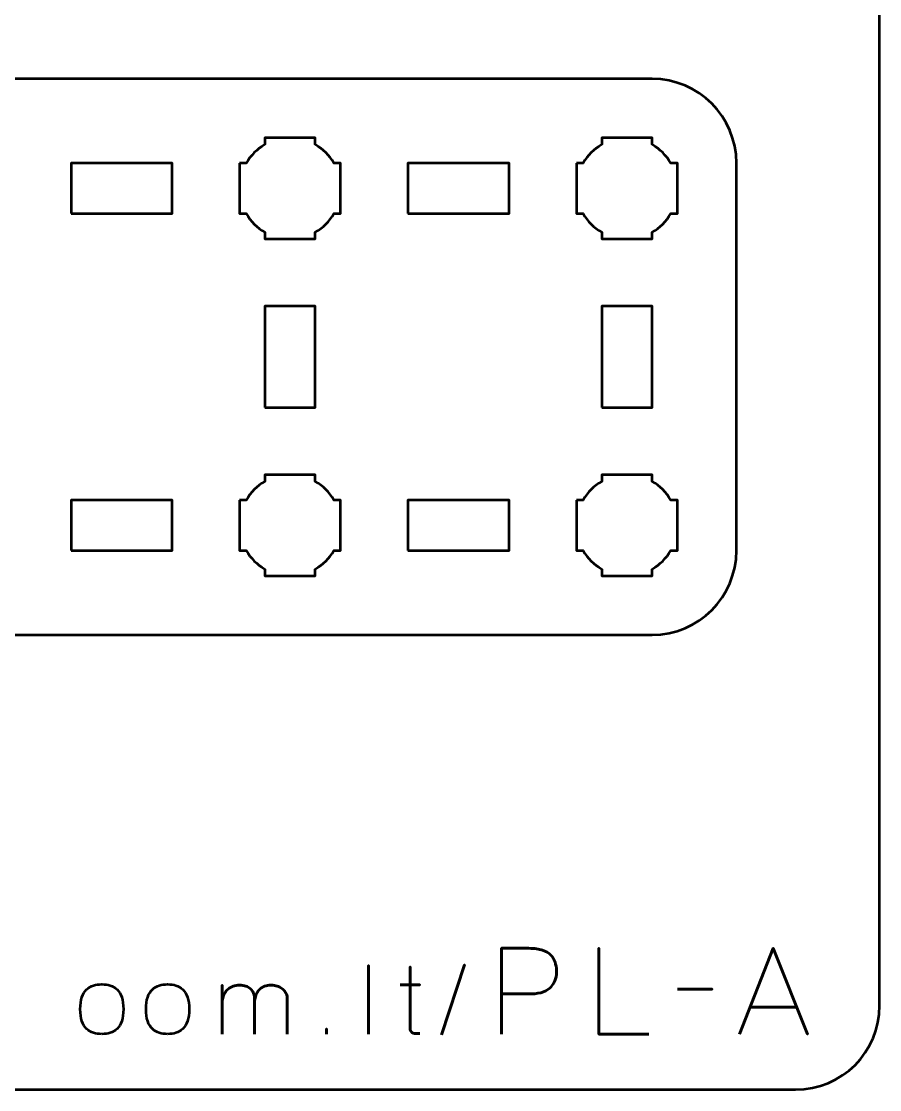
# Model space of a CAD drawing. Header units: centimetres. Extents: x -21 to 0, y -29.7 to 0.
# Drawn here: x -5.09 to 0, y -29.7 to -23.36 of the extents above; entities that cross this region are included whole.
import ezdxf

# ---------------------------------------------------------------- set-up
doc = ezdxf.new("R2010")
doc.units = ezdxf.units.CM
doc.header["$MEASUREMENT"] = 0
doc.layers.add('Layer 1', color=7, linetype='Continuous')

msp = doc.modelspace()

# ---------------------------------------------------------------- linework, layer by layer
at = {"layer": 'Layer 1', "lineweight": 53}
for points in [[(-4.8, -24.5), (-4.2, -24.5), (-4.2, -24.2), (-4.8, -24.2), (-4.8, -24.5)], [(-2.8, -24.5), (-2.2, -24.5), (-2.2, -24.2), (-2.8, -24.2), (-2.8, -24.5)], [(-3.65, -25.65), (-3.35, -25.65), (-3.35, -25.05), (-3.65, -25.05), (-3.65, -25.65)], [(-1.65, -25.65), (-1.35, -25.65), (-1.35, -25.05), (-1.65, -25.05), (-1.65, -25.65)], [(-4.8, -26.5), (-4.2, -26.5), (-4.2, -26.2), (-4.8, -26.2), (-4.8, -26.5)], [(-2.8, -26.5), (-2.2, -26.5), (-2.2, -26.2), (-2.8, -26.2), (-2.8, -26.5)]]:
    msp.add_lwpolyline(points, close=True, dxfattribs=at)
at = {"layer": 'Layer 1', "color": 1, "lineweight": 53}
msp.add_open_spline([(-21.00003, -29.19995), (-21.00003, -29.19995), (-21.00003, -5.89992), (-21.00003, -5.89992), (-21.00003, -5.89992), (-21.00003, -5.81709), (-20.93286, -5.74992), (-20.85003, -5.74992), (-20.85003, -5.74992), (-20.7672, -5.74992), (-20.70003, -5.68275), (-20.70003, -5.59992), (-20.70003, -5.59992), (-20.70003, -5.51709), (-20.7672, -5.44992), (-20.85003, -5.44992), (-20.85003, -5.44992), (-20.93286, -5.44992), (-21.00003, -5.38275), (-21.00003, -5.29992), (-21.00003, -5.29992), (-21.00003, -5.21709), (-20.93286, -5.14992), (-20.85003, -5.14992), (-20.85003, -5.14992), (-20.7672, -5.14992), (-20.70003, -5.08275), (-20.70003, -4.99992), (-20.70003, -4.99992), (-20.70003, -4.91709), (-20.7672, -4.84992), (-20.85003, -4.84992), (-20.85003, -4.84992), (-20.93286, -4.84992), (-21.00003, -4.78275), (-21.00003, -4.69992), (-21.00003, -4.69992), (-21.00003, -4.61709), (-20.93286, -4.54992), (-20.85003, -4.54992), (-20.85003, -4.54992), (-20.7672, -4.54992), (-20.70003, -4.48275), (-20.70003, -4.39992), (-20.70003, -4.39992), (-20.70003, -4.31709), (-20.7672, -4.24992), (-20.85003, -4.24992), (-20.85003, -4.24992), (-20.93286, -4.24992), (-21.00003, -4.18275), (-21.00003, -4.09992), (-21.00003, -4.09992), (-21.00003, -4.01709), (-20.93286, -3.94992), (-20.85003, -3.94992), (-20.85003, -3.94992), (-20.7672, -3.94992), (-20.70003, -3.88275), (-20.70003, -3.79992), (-20.70003, -3.79992), (-20.70003, -3.71709), (-20.7672, -3.64992), (-20.85003, -3.64992), (-20.85003, -3.64992), (-20.93286, -3.64992), (-21.00003, -3.58275), (-21.00003, -3.49992), (-21.00003, -3.49992), (-21.00003, -3.41709), (-20.93286, -3.34992), (-20.85003, -3.34992), (-20.85003, -3.34992), (-20.7672, -3.34992), (-20.70003, -3.28275), (-20.70003, -3.19992), (-20.70003, -3.19992), (-20.70003, -3.11709), (-20.7672, -3.04992), (-20.85003, -3.04992), (-20.85003, -3.04992), (-20.93286, -3.04992), (-21.00003, -2.98275), (-21.00003, -2.89992), (-21.00003, -2.89992), (-21.00003, -2.81709), (-20.93286, -2.74992), (-20.85003, -2.74992), (-20.85003, -2.74992), (-20.7672, -2.74992), (-20.70003, -2.68275), (-20.70003, -2.59992), (-20.70003, -2.59992), (-20.70003, -2.51709), (-20.7672, -2.44992), (-20.85003, -2.44992), (-20.85003, -2.44992), (-20.93286, -2.44992), (-21.00003, -2.38275), (-21.00003, -2.29992), (-21.00003, -2.29992), (-21.00003, -2.21709), (-20.93286, -2.14992), (-20.85003, -2.14992), (-20.85003, -2.14992), (-20.7672, -2.14992), (-20.70003, -2.08275), (-20.70003, -1.99992), (-20.70003, -1.99992), (-20.70003, -1.91709), (-20.7672, -1.84992), (-20.85003, -1.84992), (-20.85003, -1.84992), (-20.93286, -1.84992), (-21.00003, -1.78275), (-21.00003, -1.69992), (-21.00003, -1.69992), (-21.00003, -1.61709), (-20.93286, -1.54992), (-20.85003, -1.54992), (-20.85003, -1.54992), (-20.7672, -1.54992), (-20.70003, -1.48275), (-20.70003, -1.39992), (-20.70003, -1.39992), (-20.70003, -1.31709), (-20.7672, -1.24992), (-20.85003, -1.24992), (-20.85003, -1.24992), (-20.93286, -1.24992), (-21.00003, -1.18275), (-21.00003, -1.09992), (-21.00003, -1.09992), (-21.00003, -1.09992), (-21.00003, -0.49992), (-21.00003, -0.49992), (-21.00003, -0.49992), (-21.00003, -0.22295), (-20.77694, 0.00004), (-20.49994, 0.00004), (-20.49994, 0.00004), (-20.49994, 0.00004), (-0.50008, 0.00004), (-0.50008, 0.00004), (-0.50008, 0.00004), (-0.22294, 0.00004), (0.00002, -0.22295), (0.00002, -0.49992), (0.00002, -0.49992), (0.00002, -0.49992), (0.00002, -29.19995), (0.00002, -29.19995), (0.00002, -29.19995), (0.00002, -29.47695), (-0.22294, -29.70004), (-0.50008, -29.70004), (-0.50008, -29.70004), (-0.50008, -29.70004), (-20.49994, -29.70004), (-20.49994, -29.70004), (-20.49994, -29.70004), (-20.77694, -29.70004), (-21.00003, -29.47695), (-21.00003, -29.19995)], degree=3, knots=[0, 0, 0, 0, 0.0243902, 0.0243902, 0.0243902, 0.0243902, 0.0487805, 0.0487805, 0.0487805, 0.0487805, 0.0731707, 0.0731707, 0.0731707, 0.0731707, 0.097561, 0.097561, 0.097561, 0.097561, 0.1219512, 0.1219512, 0.1219512, 0.1219512, 0.1463415, 0.1463415, 0.1463415, 0.1463415, 0.1707317, 0.1707317, 0.1707317, 0.1707317, 0.195122, 0.195122, 0.195122, 0.195122, 0.2195122, 0.2195122, 0.2195122, 0.2195122, 0.2439024, 0.2439024, 0.2439024, 0.2439024, 0.2682927, 0.2682927, 0.2682927, 0.2682927, 0.2926829, 0.2926829, 0.2926829, 0.2926829, 0.3170732, 0.3170732, 0.3170732, 0.3170732, 0.3414634, 0.3414634, 0.3414634, 0.3414634, 0.3658537, 0.3658537, 0.3658537, 0.3658537, 0.3902439, 0.3902439, 0.3902439, 0.3902439, 0.4146341, 0.4146341, 0.4146341, 0.4146341, 0.4390244, 0.4390244, 0.4390244, 0.4390244, 0.4634146, 0.4634146, 0.4634146, 0.4634146, 0.4878049, 0.4878049, 0.4878049, 0.4878049, 0.5121951, 0.5121951, 0.5121951, 0.5121951, 0.5365854, 0.5365854, 0.5365854, 0.5365854, 0.5609756, 0.5609756, 0.5609756, 0.5609756, 0.5853659, 0.5853659, 0.5853659, 0.5853659, 0.6097561, 0.6097561, 0.6097561, 0.6097561, 0.6341463, 0.6341463, 0.6341463, 0.6341463, 0.6585366, 0.6585366, 0.6585366, 0.6585366, 0.6829268, 0.6829268, 0.6829268, 0.6829268, 0.7073171, 0.7073171, 0.7073171, 0.7073171, 0.7317073, 0.7317073, 0.7317073, 0.7317073, 0.7560976, 0.7560976, 0.7560976, 0.7560976, 0.7804878, 0.7804878, 0.7804878, 0.7804878, 0.804878, 0.804878, 0.804878, 0.804878, 0.8292683, 0.8292683, 0.8292683, 0.8292683, 0.8536585, 0.8536585, 0.8536585, 0.8536585, 0.8780488, 0.8780488, 0.8780488, 0.8780488, 0.902439, 0.902439, 0.902439, 0.902439, 0.9268293, 0.9268293, 0.9268293, 0.9268293, 0.9512195, 0.9512195, 0.9512195, 0.9512195, 0.9756098, 0.9756098, 0.9756098, 0.9756098, 1, 1, 1, 1], dxfattribs=at)
at = {"layer": 'Layer 1', "color": 3, "lineweight": 53}
msp.add_open_spline([(-10.15, -26.5), (-10.15, -26.5), (-10.15, -24.2), (-10.15, -24.2), (-10.15, -24.2), (-10.15, -23.92391), (-9.92609, -23.7), (-9.65, -23.7), (-9.65, -23.7), (-9.65, -23.7), (-1.35, -23.7), (-1.35, -23.7), (-1.35, -23.7), (-1.07391, -23.7), (-0.85, -23.92391), (-0.85, -24.2), (-0.85, -24.2), (-0.85, -24.2), (-0.85, -26.5), (-0.85, -26.5), (-0.85, -26.5), (-0.85, -26.77609), (-1.07391, -27), (-1.35, -27), (-1.35, -27), (-1.35, -27), (-9.65, -27), (-9.65, -27), (-9.65, -27), (-9.92609, -27), (-10.15, -26.77609), (-10.15, -26.5)], degree=3, knots=[0, 0, 0, 0, 0.125, 0.125, 0.125, 0.125, 0.25, 0.25, 0.25, 0.25, 0.375, 0.375, 0.375, 0.375, 0.5, 0.5, 0.5, 0.5, 0.625, 0.625, 0.625, 0.625, 0.75, 0.75, 0.75, 0.75, 0.875, 0.875, 0.875, 0.875, 1, 1, 1, 1], dxfattribs=at)
at = {"layer": 'Layer 1', "lineweight": 53}
for points in [[(-3.8, -24.2), (-3.8, -24.2), (-3.75985, -24.2), (-3.75985, -24.2), (-3.75985, -24.2), (-3.7335, -24.15447), (-3.69553, -24.1165), (-3.65, -24.09015), (-3.65, -24.09015), (-3.65, -24.09015), (-3.65, -24.05), (-3.65, -24.05), (-3.65, -24.05), (-3.65, -24.05), (-3.5, -24.05), (-3.5, -24.05), (-3.5, -24.05), (-3.5, -24.05), (-3.35, -24.05), (-3.35, -24.05), (-3.35, -24.05), (-3.35, -24.05), (-3.35, -24.09015), (-3.35, -24.09015), (-3.35, -24.09015), (-3.30447, -24.1165), (-3.2665, -24.15447), (-3.24015, -24.2), (-3.24015, -24.2), (-3.24015, -24.2), (-3.2, -24.2), (-3.2, -24.2), (-3.2, -24.2), (-3.2, -24.2), (-3.2, -24.35), (-3.2, -24.35), (-3.2, -24.35), (-3.2, -24.35), (-3.2, -24.5), (-3.2, -24.5), (-3.2, -24.5), (-3.2, -24.5), (-3.24015, -24.5), (-3.24015, -24.5), (-3.24015, -24.5), (-3.2665, -24.54553), (-3.30447, -24.5835), (-3.35, -24.60985), (-3.35, -24.60985), (-3.35, -24.60985), (-3.35, -24.65), (-3.35, -24.65), (-3.35, -24.65), (-3.35, -24.65), (-3.5, -24.65), (-3.5, -24.65), (-3.5, -24.65), (-3.5, -24.65), (-3.65, -24.65), (-3.65, -24.65), (-3.65, -24.65), (-3.65, -24.65), (-3.65, -24.60985), (-3.65, -24.60985), (-3.65, -24.60985), (-3.69553, -24.5835), (-3.7335, -24.54553), (-3.75985, -24.5), (-3.75985, -24.5), (-3.75985, -24.5), (-3.8, -24.5), (-3.8, -24.5), (-3.8, -24.5), (-3.8, -24.5), (-3.8, -24.35), (-3.8, -24.35), (-3.8, -24.35), (-3.8, -24.35), (-3.8, -24.2), (-3.8, -24.2)], [(-1.8, -24.2), (-1.8, -24.2), (-1.75985, -24.2), (-1.75985, -24.2), (-1.75985, -24.2), (-1.7335, -24.15447), (-1.69553, -24.1165), (-1.65, -24.09015), (-1.65, -24.09015), (-1.65, -24.09015), (-1.65, -24.05), (-1.65, -24.05), (-1.65, -24.05), (-1.65, -24.05), (-1.5, -24.05), (-1.5, -24.05), (-1.5, -24.05), (-1.5, -24.05), (-1.35, -24.05), (-1.35, -24.05), (-1.35, -24.05), (-1.35, -24.05), (-1.35, -24.09015), (-1.35, -24.09015), (-1.35, -24.09015), (-1.30447, -24.1165), (-1.2665, -24.15447), (-1.24015, -24.2), (-1.24015, -24.2), (-1.24015, -24.2), (-1.2, -24.2), (-1.2, -24.2), (-1.2, -24.2), (-1.2, -24.2), (-1.2, -24.35), (-1.2, -24.35), (-1.2, -24.35), (-1.2, -24.35), (-1.2, -24.5), (-1.2, -24.5), (-1.2, -24.5), (-1.2, -24.5), (-1.24015, -24.5), (-1.24015, -24.5), (-1.24015, -24.5), (-1.2665, -24.54553), (-1.30447, -24.5835), (-1.35, -24.60985), (-1.35, -24.60985), (-1.35, -24.60985), (-1.35, -24.65), (-1.35, -24.65), (-1.35, -24.65), (-1.35, -24.65), (-1.5, -24.65), (-1.5, -24.65), (-1.5, -24.65), (-1.5, -24.65), (-1.65, -24.65), (-1.65, -24.65), (-1.65, -24.65), (-1.65, -24.65), (-1.65, -24.60985), (-1.65, -24.60985), (-1.65, -24.60985), (-1.69553, -24.5835), (-1.7335, -24.54553), (-1.75985, -24.5), (-1.75985, -24.5), (-1.75985, -24.5), (-1.8, -24.5), (-1.8, -24.5), (-1.8, -24.5), (-1.8, -24.5), (-1.8, -24.35), (-1.8, -24.35), (-1.8, -24.35), (-1.8, -24.35), (-1.8, -24.2), (-1.8, -24.2)], [(-3.8, -26.2), (-3.8, -26.2), (-3.75985, -26.2), (-3.75985, -26.2), (-3.75985, -26.2), (-3.7335, -26.15447), (-3.69553, -26.1165), (-3.65, -26.09015), (-3.65, -26.09015), (-3.65, -26.09015), (-3.65, -26.05), (-3.65, -26.05), (-3.65, -26.05), (-3.65, -26.05), (-3.5, -26.05), (-3.5, -26.05), (-3.5, -26.05), (-3.5, -26.05), (-3.35, -26.05), (-3.35, -26.05), (-3.35, -26.05), (-3.35, -26.05), (-3.35, -26.09015), (-3.35, -26.09015), (-3.35, -26.09015), (-3.30447, -26.1165), (-3.2665, -26.15447), (-3.24015, -26.2), (-3.24015, -26.2), (-3.24015, -26.2), (-3.2, -26.2), (-3.2, -26.2), (-3.2, -26.2), (-3.2, -26.2), (-3.2, -26.35), (-3.2, -26.35), (-3.2, -26.35), (-3.2, -26.35), (-3.2, -26.5), (-3.2, -26.5), (-3.2, -26.5), (-3.2, -26.5), (-3.24015, -26.5), (-3.24015, -26.5), (-3.24015, -26.5), (-3.2665, -26.54553), (-3.30447, -26.5835), (-3.35, -26.60985), (-3.35, -26.60985), (-3.35, -26.60985), (-3.35, -26.65), (-3.35, -26.65), (-3.35, -26.65), (-3.35, -26.65), (-3.5, -26.65), (-3.5, -26.65), (-3.5, -26.65), (-3.5, -26.65), (-3.65, -26.65), (-3.65, -26.65), (-3.65, -26.65), (-3.65, -26.65), (-3.65, -26.60985), (-3.65, -26.60985), (-3.65, -26.60985), (-3.69553, -26.5835), (-3.7335, -26.54553), (-3.75985, -26.5), (-3.75985, -26.5), (-3.75985, -26.5), (-3.8, -26.5), (-3.8, -26.5), (-3.8, -26.5), (-3.8, -26.5), (-3.8, -26.35), (-3.8, -26.35), (-3.8, -26.35), (-3.8, -26.35), (-3.8, -26.2), (-3.8, -26.2)], [(-1.8, -26.2), (-1.8, -26.2), (-1.75985, -26.2), (-1.75985, -26.2), (-1.75985, -26.2), (-1.7335, -26.15447), (-1.69553, -26.1165), (-1.65, -26.09015), (-1.65, -26.09015), (-1.65, -26.09015), (-1.65, -26.05), (-1.65, -26.05), (-1.65, -26.05), (-1.65, -26.05), (-1.5, -26.05), (-1.5, -26.05), (-1.5, -26.05), (-1.5, -26.05), (-1.35, -26.05), (-1.35, -26.05), (-1.35, -26.05), (-1.35, -26.05), (-1.35, -26.09015), (-1.35, -26.09015), (-1.35, -26.09015), (-1.30447, -26.1165), (-1.2665, -26.15447), (-1.24015, -26.2), (-1.24015, -26.2), (-1.24015, -26.2), (-1.2, -26.2), (-1.2, -26.2), (-1.2, -26.2), (-1.2, -26.2), (-1.2, -26.35), (-1.2, -26.35), (-1.2, -26.35), (-1.2, -26.35), (-1.2, -26.5), (-1.2, -26.5), (-1.2, -26.5), (-1.2, -26.5), (-1.24015, -26.5), (-1.24015, -26.5), (-1.24015, -26.5), (-1.2665, -26.54553), (-1.30447, -26.5835), (-1.35, -26.60985), (-1.35, -26.60985), (-1.35, -26.60985), (-1.35, -26.65), (-1.35, -26.65), (-1.35, -26.65), (-1.35, -26.65), (-1.5, -26.65), (-1.5, -26.65), (-1.5, -26.65), (-1.5, -26.65), (-1.65, -26.65), (-1.65, -26.65), (-1.65, -26.65), (-1.65, -26.65), (-1.65, -26.60985), (-1.65, -26.60985), (-1.65, -26.60985), (-1.69553, -26.5835), (-1.7335, -26.54553), (-1.75985, -26.5), (-1.75985, -26.5), (-1.75985, -26.5), (-1.8, -26.5), (-1.8, -26.5), (-1.8, -26.5), (-1.8, -26.5), (-1.8, -26.35), (-1.8, -26.35), (-1.8, -26.35), (-1.8, -26.35), (-1.8, -26.2), (-1.8, -26.2)]]:
    msp.add_open_spline(points, degree=3, knots=[0, 0, 0, 0, 0.05, 0.05, 0.05, 0.05, 0.1, 0.1, 0.1, 0.1, 0.15, 0.15, 0.15, 0.15, 0.2, 0.2, 0.2, 0.2, 0.25, 0.25, 0.25, 0.25, 0.3, 0.3, 0.3, 0.3, 0.35, 0.35, 0.35, 0.35, 0.4, 0.4, 0.4, 0.4, 0.45, 0.45, 0.45, 0.45, 0.5, 0.5, 0.5, 0.5, 0.55, 0.55, 0.55, 0.55, 0.6, 0.6, 0.6, 0.6, 0.65, 0.65, 0.65, 0.65, 0.7, 0.7, 0.7, 0.7, 0.75, 0.75, 0.75, 0.75, 0.8, 0.8, 0.8, 0.8, 0.85, 0.85, 0.85, 0.85, 0.9, 0.9, 0.9, 0.9, 0.95, 0.95, 0.95, 0.95, 1, 1, 1, 1], dxfattribs=at)
at = {"layer": 'Layer 1', "color": 5, "lineweight": 53}
for points, knots in [([(-2.24394, -29.36992), (-2.24394, -29.36992), (-2.24394, -28.86121), (-2.24394, -28.86121), (-2.24394, -28.86121), (-2.24394, -28.86121), (-2.08166, -28.86121), (-2.08166, -28.86121), (-2.08166, -28.86121), (-2.0492, -28.86133), (-2.02251, -28.86497), (-2.00146, -28.87203), (-2.00146, -28.87203), (-1.98053, -28.87897), (-1.96407, -28.88861), (-1.95219, -28.90084), (-1.95219, -28.90084), (-1.94031, -28.91295), (-1.93185, -28.92683), (-1.92667, -28.94247), (-1.92667, -28.94247), (-1.92162, -28.95811), (-1.91868, -28.97445), (-1.91797, -28.99174), (-1.91797, -28.99174), (-1.91715, -29.00903), (-1.91915, -29.02596), (-1.92385, -29.04242), (-1.92385, -29.04242), (-1.92867, -29.05889), (-1.93679, -29.07382), (-1.94843, -29.08723), (-1.94843, -29.08723), (-1.95995, -29.10063), (-1.97559, -29.11133), (-1.99523, -29.11921), (-1.99523, -29.11921), (-2.01487, -29.12721), (-2.03921, -29.13121), (-2.06825, -29.13144), (-2.06825, -29.13144), (-2.06825, -29.13144), (-2.24394, -29.13144), (-2.24394, -29.13144), (-2.24394, -29.13144), (-2.24394, -29.13144), (-2.06825, -29.13144), (-2.06825, -29.13144), (-2.06825, -29.13144), (-2.0398, -29.13121), (-2.01569, -29.12721), (-1.99617, -29.11921), (-1.99617, -29.11921), (-1.97653, -29.11133), (-1.96089, -29.10063), (-1.94913, -29.08723), (-1.94913, -29.08723), (-1.93749, -29.07382), (-1.92914, -29.05889), (-1.9242, -29.04242), (-1.9242, -29.04242), (-1.91926, -29.02596), (-1.91715, -29.00903), (-1.91797, -28.99174), (-1.91797, -28.99174), (-1.91868, -28.97445), (-1.92162, -28.95811), (-1.92691, -28.94247), (-1.92691, -28.94247), (-1.93208, -28.92683), (-1.94078, -28.91295), (-1.95266, -28.90084), (-1.95266, -28.90084), (-1.96465, -28.88861), (-1.98112, -28.87897), (-2.00205, -28.87203), (-2.00205, -28.87203), (-2.0231, -28.86497), (-2.04956, -28.86133), (-2.08166, -28.86121), (-2.08166, -28.86121), (-2.08166, -28.86121), (-2.24394, -28.86121), (-2.24394, -28.86121), (-2.24394, -28.86121), (-2.24394, -28.86121), (-2.24394, -29.36992), (-2.24394, -29.36992)], [0, 0, 0, 0, 0.0454545, 0.0454545, 0.0454545, 0.0454545, 0.0909091, 0.0909091, 0.0909091, 0.0909091, 0.1363636, 0.1363636, 0.1363636, 0.1363636, 0.1818182, 0.1818182, 0.1818182, 0.1818182, 0.2272727, 0.2272727, 0.2272727, 0.2272727, 0.2727273, 0.2727273, 0.2727273, 0.2727273, 0.3181818, 0.3181818, 0.3181818, 0.3181818, 0.3636364, 0.3636364, 0.3636364, 0.3636364, 0.4090909, 0.4090909, 0.4090909, 0.4090909, 0.4545455, 0.4545455, 0.4545455, 0.4545455, 0.5, 0.5, 0.5, 0.5, 0.5454545, 0.5454545, 0.5454545, 0.5454545, 0.5909091, 0.5909091, 0.5909091, 0.5909091, 0.6363636, 0.6363636, 0.6363636, 0.6363636, 0.6818182, 0.6818182, 0.6818182, 0.6818182, 0.7272727, 0.7272727, 0.7272727, 0.7272727, 0.7727273, 0.7727273, 0.7727273, 0.7727273, 0.8181818, 0.8181818, 0.8181818, 0.8181818, 0.8636364, 0.8636364, 0.8636364, 0.8636364, 0.9090909, 0.9090909, 0.9090909, 0.9090909, 0.9545455, 0.9545455, 0.9545455, 0.9545455, 1, 1, 1, 1]), ([(-1.36975, -29.36992), (-1.36975, -29.36992), (-1.66679, -29.36992), (-1.66679, -29.36992), (-1.66679, -29.36992), (-1.66679, -29.36992), (-1.66679, -28.86121), (-1.66679, -28.86121), (-1.66679, -28.86121), (-1.66679, -28.86121), (-1.66679, -29.36992), (-1.66679, -29.36992), (-1.66679, -29.36992), (-1.66679, -29.36992), (-1.36975, -29.36992), (-1.36975, -29.36992)], [0, 0, 0, 0, 0.25, 0.25, 0.25, 0.25, 0.5, 0.5, 0.5, 0.5, 0.75, 0.75, 0.75, 0.75, 1, 1, 1, 1]), ([(-0.83282, -29.36992), (-0.83282, -29.36992), (-0.63103, -28.86121), (-0.63103, -28.86121), (-0.63103, -28.86121), (-0.63103, -28.86121), (-0.42853, -29.36992), (-0.42853, -29.36992), (-0.42853, -29.36992), (-0.42853, -29.36992), (-0.63103, -28.86121), (-0.63103, -28.86121), (-0.63103, -28.86121), (-0.63103, -28.86121), (-0.83282, -29.36992), (-0.83282, -29.36992)], [0, 0, 0, 0, 0.25, 0.25, 0.25, 0.25, 0.5, 0.5, 0.5, 0.5, 0.75, 0.75, 0.75, 0.75, 1, 1, 1, 1]), ([(-3.03473, -29.36992), (-3.03473, -29.36992), (-3.03473, -28.96296), (-3.03473, -28.96296), (-3.03473, -28.96296), (-3.03473, -28.96296), (-3.03473, -29.36992), (-3.03473, -29.36992)], [0, 0, 0, 0, 0.5, 0.5, 0.5, 0.5, 1, 1, 1, 1]), ([(-2.72993, -29.3671), (-2.73689, -29.36766), (-2.74385, -29.36785), (-2.75063, -29.36766), (-2.75063, -29.36766), (-2.7574, -29.36747), (-2.76352, -29.36644), (-2.76907, -29.36437), (-2.76907, -29.36437), (-2.77462, -29.36239), (-2.77904, -29.35882), (-2.78242, -29.35374), (-2.78242, -29.35374), (-2.78572, -29.34866), (-2.78741, -29.34142), (-2.7875, -29.3321), (-2.7875, -29.3321), (-2.7875, -29.32768), (-2.7875, -29.32016), (-2.7875, -29.30962), (-2.7875, -29.30962), (-2.7875, -29.29899), (-2.7875, -29.28619), (-2.7875, -29.27105), (-2.7875, -29.27105), (-2.7875, -29.2559), (-2.7875, -29.23935), (-2.7875, -29.22138), (-2.7875, -29.22138), (-2.7875, -29.20341), (-2.7875, -29.18488), (-2.7875, -29.16569), (-2.7875, -29.16569), (-2.7875, -29.1465), (-2.7875, -29.12759), (-2.7875, -29.10887), (-2.7875, -29.10887), (-2.7875, -29.09015), (-2.7875, -29.07255), (-2.7875, -29.056), (-2.7875, -29.056), (-2.7875, -29.03944), (-2.7875, -29.02476), (-2.7875, -29.01207), (-2.7875, -29.01207), (-2.7875, -28.99927), (-2.7875, -28.9893), (-2.7875, -28.98196), (-2.7875, -28.98196), (-2.7875, -28.97472), (-2.7875, -28.97095), (-2.7875, -28.97086), (-2.7875, -28.97086), (-2.7875, -28.97095), (-2.7875, -28.97472), (-2.7875, -28.98196), (-2.7875, -28.98196), (-2.7875, -28.9893), (-2.7875, -28.99927), (-2.7875, -29.01207), (-2.7875, -29.01207), (-2.7875, -29.02476), (-2.7875, -29.03944), (-2.7875, -29.056), (-2.7875, -29.056), (-2.7875, -29.07255), (-2.7875, -29.09015), (-2.7875, -29.10887), (-2.7875, -29.10887), (-2.7875, -29.12759), (-2.7875, -29.1465), (-2.7875, -29.16569), (-2.7875, -29.16569), (-2.7875, -29.18488), (-2.7875, -29.20341), (-2.7875, -29.22138), (-2.7875, -29.22138), (-2.7875, -29.23935), (-2.7875, -29.2559), (-2.7875, -29.27105), (-2.7875, -29.27105), (-2.7875, -29.28619), (-2.7875, -29.29899), (-2.7875, -29.30962), (-2.7875, -29.30962), (-2.7875, -29.32016), (-2.7875, -29.32768), (-2.7875, -29.3321), (-2.7875, -29.3321), (-2.78741, -29.34142), (-2.78572, -29.34866), (-2.78242, -29.35374), (-2.78242, -29.35374), (-2.77904, -29.35882), (-2.77462, -29.36239), (-2.76907, -29.36437), (-2.76907, -29.36437), (-2.76352, -29.36644), (-2.7574, -29.36747), (-2.75063, -29.36766), (-2.75063, -29.36766), (-2.74385, -29.36785), (-2.73689, -29.36766), (-2.72993, -29.3671)], [0, 0, 0, 0, 0.0384615, 0.0384615, 0.0384615, 0.0384615, 0.0769231, 0.0769231, 0.0769231, 0.0769231, 0.1153846, 0.1153846, 0.1153846, 0.1153846, 0.1538462, 0.1538462, 0.1538462, 0.1538462, 0.1923077, 0.1923077, 0.1923077, 0.1923077, 0.2307692, 0.2307692, 0.2307692, 0.2307692, 0.2692308, 0.2692308, 0.2692308, 0.2692308, 0.3076923, 0.3076923, 0.3076923, 0.3076923, 0.3461538, 0.3461538, 0.3461538, 0.3461538, 0.3846154, 0.3846154, 0.3846154, 0.3846154, 0.4230769, 0.4230769, 0.4230769, 0.4230769, 0.4615385, 0.4615385, 0.4615385, 0.4615385, 0.5, 0.5, 0.5, 0.5, 0.5384615, 0.5384615, 0.5384615, 0.5384615, 0.5769231, 0.5769231, 0.5769231, 0.5769231, 0.6153846, 0.6153846, 0.6153846, 0.6153846, 0.6538462, 0.6538462, 0.6538462, 0.6538462, 0.6923077, 0.6923077, 0.6923077, 0.6923077, 0.7307692, 0.7307692, 0.7307692, 0.7307692, 0.7692308, 0.7692308, 0.7692308, 0.7692308, 0.8076923, 0.8076923, 0.8076923, 0.8076923, 0.8461538, 0.8461538, 0.8461538, 0.8461538, 0.8846154, 0.8846154, 0.8846154, 0.8846154, 0.9230769, 0.9230769, 0.9230769, 0.9230769, 0.9615385, 0.9615385, 0.9615385, 0.9615385, 1, 1, 1, 1]), ([(-2.6018, -29.37556), (-2.6018, -29.37556), (-2.46351, -28.95901), (-2.46351, -28.95901), (-2.46351, -28.95901), (-2.46351, -28.95901), (-2.6018, -29.37556), (-2.6018, -29.37556)], [0, 0, 0, 0, 0.5, 0.5, 0.5, 0.5, 1, 1, 1, 1]), ([(-4.61742, -29.36992), (-4.59964, -29.37001), (-4.58309, -29.36776), (-4.56766, -29.36296), (-4.56766, -29.36296), (-4.55223, -29.35816), (-4.53859, -29.35016), (-4.52692, -29.33897), (-4.52692, -29.33897), (-4.51516, -29.32778), (-4.50604, -29.31263), (-4.49936, -29.29344), (-4.49936, -29.29344), (-4.49278, -29.27434), (-4.48939, -29.25054), (-4.48929, -29.22204), (-4.48929, -29.22204), (-4.48939, -29.19363), (-4.49278, -29.16992), (-4.49936, -29.15092), (-4.49936, -29.15092), (-4.50604, -29.13191), (-4.51516, -29.11677), (-4.52692, -29.10557), (-4.52692, -29.10557), (-4.53859, -29.09447), (-4.55223, -29.08648), (-4.56766, -29.08168), (-4.56766, -29.08168), (-4.58309, -29.07688), (-4.59964, -29.07462), (-4.61742, -29.07472), (-4.61742, -29.07472), (-4.63501, -29.07462), (-4.65157, -29.07688), (-4.667, -29.08168), (-4.667, -29.08168), (-4.68243, -29.08648), (-4.69597, -29.09447), (-4.70773, -29.10557), (-4.70773, -29.10557), (-4.71949, -29.11677), (-4.72871, -29.13191), (-4.73539, -29.15092), (-4.73539, -29.15092), (-4.74207, -29.16992), (-4.74546, -29.19363), (-4.74555, -29.22204), (-4.74555, -29.22204), (-4.74546, -29.25054), (-4.74207, -29.27434), (-4.73539, -29.29344), (-4.73539, -29.29344), (-4.72871, -29.31263), (-4.71949, -29.32778), (-4.70773, -29.33897), (-4.70773, -29.33897), (-4.69597, -29.35016), (-4.68243, -29.35816), (-4.667, -29.36296), (-4.667, -29.36296), (-4.65157, -29.36776), (-4.63501, -29.37001), (-4.61742, -29.36992)], [0, 0, 0, 0, 0.0625, 0.0625, 0.0625, 0.0625, 0.125, 0.125, 0.125, 0.125, 0.1875, 0.1875, 0.1875, 0.1875, 0.25, 0.25, 0.25, 0.25, 0.3125, 0.3125, 0.3125, 0.3125, 0.375, 0.375, 0.375, 0.375, 0.4375, 0.4375, 0.4375, 0.4375, 0.5, 0.5, 0.5, 0.5, 0.5625, 0.5625, 0.5625, 0.5625, 0.625, 0.625, 0.625, 0.625, 0.6875, 0.6875, 0.6875, 0.6875, 0.75, 0.75, 0.75, 0.75, 0.8125, 0.8125, 0.8125, 0.8125, 0.875, 0.875, 0.875, 0.875, 0.9375, 0.9375, 0.9375, 0.9375, 1, 1, 1, 1]), ([(-4.61742, -29.36992), (-4.59964, -29.37001), (-4.58309, -29.36776), (-4.56766, -29.36296), (-4.56766, -29.36296), (-4.55223, -29.35816), (-4.53859, -29.35016), (-4.52692, -29.33897), (-4.52692, -29.33897), (-4.51516, -29.32778), (-4.50604, -29.31263), (-4.49936, -29.29344), (-4.49936, -29.29344), (-4.49278, -29.27434), (-4.48939, -29.25054), (-4.48929, -29.22204), (-4.48929, -29.22204), (-4.48939, -29.19363), (-4.49278, -29.16992), (-4.49936, -29.15092), (-4.49936, -29.15092), (-4.50604, -29.13191), (-4.51516, -29.11677), (-4.52692, -29.10557), (-4.52692, -29.10557), (-4.53859, -29.09447), (-4.55223, -29.08648), (-4.56766, -29.08168), (-4.56766, -29.08168), (-4.58309, -29.07688), (-4.59964, -29.07462), (-4.61742, -29.07472), (-4.61742, -29.07472), (-4.63501, -29.07462), (-4.65157, -29.07688), (-4.667, -29.08168), (-4.667, -29.08168), (-4.68243, -29.08648), (-4.69597, -29.09447), (-4.70773, -29.10557), (-4.70773, -29.10557), (-4.71949, -29.11677), (-4.72871, -29.13191), (-4.73539, -29.15092), (-4.73539, -29.15092), (-4.74207, -29.16992), (-4.74546, -29.19363), (-4.74555, -29.22204), (-4.74555, -29.22204), (-4.74546, -29.25054), (-4.74207, -29.27434), (-4.73539, -29.29344), (-4.73539, -29.29344), (-4.72871, -29.31263), (-4.71949, -29.32778), (-4.70773, -29.33897), (-4.70773, -29.33897), (-4.69597, -29.35016), (-4.68243, -29.35816), (-4.667, -29.36296), (-4.667, -29.36296), (-4.65157, -29.36776), (-4.63501, -29.37001), (-4.61742, -29.36992)], [0, 0, 0, 0, 0.0625, 0.0625, 0.0625, 0.0625, 0.125, 0.125, 0.125, 0.125, 0.1875, 0.1875, 0.1875, 0.1875, 0.25, 0.25, 0.25, 0.25, 0.3125, 0.3125, 0.3125, 0.3125, 0.375, 0.375, 0.375, 0.375, 0.4375, 0.4375, 0.4375, 0.4375, 0.5, 0.5, 0.5, 0.5, 0.5625, 0.5625, 0.5625, 0.5625, 0.625, 0.625, 0.625, 0.625, 0.6875, 0.6875, 0.6875, 0.6875, 0.75, 0.75, 0.75, 0.75, 0.8125, 0.8125, 0.8125, 0.8125, 0.875, 0.875, 0.875, 0.875, 0.9375, 0.9375, 0.9375, 0.9375, 1, 1, 1, 1]), ([(-4.22683, -29.36992), (-4.20905, -29.37001), (-4.1925, -29.36776), (-4.17707, -29.36296), (-4.17707, -29.36296), (-4.16164, -29.35816), (-4.148, -29.35016), (-4.13633, -29.33897), (-4.13633, -29.33897), (-4.12457, -29.32778), (-4.11545, -29.31263), (-4.10877, -29.29344), (-4.10877, -29.29344), (-4.10219, -29.27434), (-4.0988, -29.25054), (-4.0987, -29.22204), (-4.0987, -29.22204), (-4.0988, -29.19363), (-4.10219, -29.16992), (-4.10877, -29.15092), (-4.10877, -29.15092), (-4.11545, -29.13191), (-4.12457, -29.11677), (-4.13633, -29.10557), (-4.13633, -29.10557), (-4.148, -29.09447), (-4.16164, -29.08648), (-4.17707, -29.08168), (-4.17707, -29.08168), (-4.1925, -29.07688), (-4.20905, -29.07462), (-4.22683, -29.07472), (-4.22683, -29.07472), (-4.24442, -29.07462), (-4.26098, -29.07688), (-4.27641, -29.08168), (-4.27641, -29.08168), (-4.29184, -29.08648), (-4.30538, -29.09447), (-4.31714, -29.10557), (-4.31714, -29.10557), (-4.3289, -29.11677), (-4.33812, -29.13191), (-4.3448, -29.15092), (-4.3448, -29.15092), (-4.35148, -29.16992), (-4.35487, -29.19363), (-4.35496, -29.22204), (-4.35496, -29.22204), (-4.35487, -29.25054), (-4.35148, -29.27434), (-4.3448, -29.29344), (-4.3448, -29.29344), (-4.33812, -29.31263), (-4.3289, -29.32778), (-4.31714, -29.33897), (-4.31714, -29.33897), (-4.30538, -29.35016), (-4.29184, -29.35816), (-4.27641, -29.36296), (-4.27641, -29.36296), (-4.26098, -29.36776), (-4.24442, -29.37001), (-4.22683, -29.36992)], [0, 0, 0, 0, 0.0625, 0.0625, 0.0625, 0.0625, 0.125, 0.125, 0.125, 0.125, 0.1875, 0.1875, 0.1875, 0.1875, 0.25, 0.25, 0.25, 0.25, 0.3125, 0.3125, 0.3125, 0.3125, 0.375, 0.375, 0.375, 0.375, 0.4375, 0.4375, 0.4375, 0.4375, 0.5, 0.5, 0.5, 0.5, 0.5625, 0.5625, 0.5625, 0.5625, 0.625, 0.625, 0.625, 0.625, 0.6875, 0.6875, 0.6875, 0.6875, 0.75, 0.75, 0.75, 0.75, 0.8125, 0.8125, 0.8125, 0.8125, 0.875, 0.875, 0.875, 0.875, 0.9375, 0.9375, 0.9375, 0.9375, 1, 1, 1, 1]), ([(-4.22683, -29.36992), (-4.20905, -29.37001), (-4.1925, -29.36776), (-4.17707, -29.36296), (-4.17707, -29.36296), (-4.16164, -29.35816), (-4.148, -29.35016), (-4.13633, -29.33897), (-4.13633, -29.33897), (-4.12457, -29.32778), (-4.11545, -29.31263), (-4.10877, -29.29344), (-4.10877, -29.29344), (-4.10219, -29.27434), (-4.0988, -29.25054), (-4.0987, -29.22204), (-4.0987, -29.22204), (-4.0988, -29.19363), (-4.10219, -29.16992), (-4.10877, -29.15092), (-4.10877, -29.15092), (-4.11545, -29.13191), (-4.12457, -29.11677), (-4.13633, -29.10557), (-4.13633, -29.10557), (-4.148, -29.09447), (-4.16164, -29.08648), (-4.17707, -29.08168), (-4.17707, -29.08168), (-4.1925, -29.07688), (-4.20905, -29.07462), (-4.22683, -29.07472), (-4.22683, -29.07472), (-4.24442, -29.07462), (-4.26098, -29.07688), (-4.27641, -29.08168), (-4.27641, -29.08168), (-4.29184, -29.08648), (-4.30538, -29.09447), (-4.31714, -29.10557), (-4.31714, -29.10557), (-4.3289, -29.11677), (-4.33812, -29.13191), (-4.3448, -29.15092), (-4.3448, -29.15092), (-4.35148, -29.16992), (-4.35487, -29.19363), (-4.35496, -29.22204), (-4.35496, -29.22204), (-4.35487, -29.25054), (-4.35148, -29.27434), (-4.3448, -29.29344), (-4.3448, -29.29344), (-4.33812, -29.31263), (-4.3289, -29.32778), (-4.31714, -29.33897), (-4.31714, -29.33897), (-4.30538, -29.35016), (-4.29184, -29.35816), (-4.27641, -29.36296), (-4.27641, -29.36296), (-4.26098, -29.36776), (-4.24442, -29.37001), (-4.22683, -29.36992)], [0, 0, 0, 0, 0.0625, 0.0625, 0.0625, 0.0625, 0.125, 0.125, 0.125, 0.125, 0.1875, 0.1875, 0.1875, 0.1875, 0.25, 0.25, 0.25, 0.25, 0.3125, 0.3125, 0.3125, 0.3125, 0.375, 0.375, 0.375, 0.375, 0.4375, 0.4375, 0.4375, 0.4375, 0.5, 0.5, 0.5, 0.5, 0.5625, 0.5625, 0.5625, 0.5625, 0.625, 0.625, 0.625, 0.625, 0.6875, 0.6875, 0.6875, 0.6875, 0.75, 0.75, 0.75, 0.75, 0.8125, 0.8125, 0.8125, 0.8125, 0.875, 0.875, 0.875, 0.875, 0.9375, 0.9375, 0.9375, 0.9375, 1, 1, 1, 1]), ([(-3.71094, -29.36992), (-3.71094, -29.36983), (-3.71094, -29.3671), (-3.71094, -29.36174), (-3.71094, -29.36174), (-3.71094, -29.35647), (-3.71094, -29.34922), (-3.71094, -29.3401), (-3.71094, -29.3401), (-3.71094, -29.33088), (-3.71094, -29.32053), (-3.71094, -29.30887), (-3.71094, -29.30887), (-3.71094, -29.2973), (-3.71094, -29.28516), (-3.71094, -29.27237), (-3.71094, -29.27237), (-3.71094, -29.25967), (-3.71094, -29.24715), (-3.71094, -29.23474), (-3.71094, -29.23474), (-3.71094, -29.22232), (-3.71094, -29.21065), (-3.71094, -29.19993), (-3.71094, -29.19993), (-3.71094, -29.18911), (-3.71094, -29.17989), (-3.71094, -29.17208), (-3.71094, -29.17208), (-3.71094, -29.16437), (-3.71094, -29.15882), (-3.71094, -29.15543), (-3.71094, -29.15543), (-3.71084, -29.15016), (-3.71169, -29.14424), (-3.71329, -29.13775), (-3.71329, -29.13775), (-3.71489, -29.13116), (-3.71762, -29.12458), (-3.72147, -29.11799), (-3.72147, -29.11799), (-3.72533, -29.11131), (-3.73069, -29.1052), (-3.73737, -29.09955), (-3.73737, -29.09955), (-3.74414, -29.09391), (-3.75261, -29.08939), (-3.76277, -29.08591), (-3.76277, -29.08591), (-3.77303, -29.08243), (-3.78525, -29.08055), (-3.79955, -29.08036), (-3.79955, -29.08036), (-3.81385, -29.08036), (-3.82665, -29.08234), (-3.83784, -29.08629), (-3.83784, -29.08629), (-3.84913, -29.09033), (-3.85882, -29.09588), (-3.8671, -29.10294), (-3.8671, -29.10294), (-3.87528, -29.11), (-3.88215, -29.11809), (-3.88751, -29.1273), (-3.88751, -29.1273), (-3.89287, -29.13643), (-3.89683, -29.14612), (-3.89946, -29.15647), (-3.89946, -29.15647), (-3.90209, -29.16672), (-3.90341, -29.17716), (-3.90341, -29.18761), (-3.90341, -29.18761), (-3.90341, -29.17716), (-3.90209, -29.16672), (-3.89946, -29.15647), (-3.89946, -29.15647), (-3.89683, -29.14612), (-3.89287, -29.13643), (-3.88751, -29.1273), (-3.88751, -29.1273), (-3.88215, -29.11809), (-3.87528, -29.11), (-3.8671, -29.10294), (-3.8671, -29.10294), (-3.85882, -29.09588), (-3.84913, -29.09033), (-3.83784, -29.08629), (-3.83784, -29.08629), (-3.82665, -29.08234), (-3.81385, -29.08036), (-3.79955, -29.08036), (-3.79955, -29.08036), (-3.78525, -29.08055), (-3.77303, -29.08243), (-3.76277, -29.08591), (-3.76277, -29.08591), (-3.75261, -29.08939), (-3.74414, -29.09391), (-3.73737, -29.09955), (-3.73737, -29.09955), (-3.73069, -29.1052), (-3.72533, -29.11131), (-3.72147, -29.11799), (-3.72147, -29.11799), (-3.71762, -29.12458), (-3.71489, -29.13116), (-3.71329, -29.13775), (-3.71329, -29.13775), (-3.71169, -29.14424), (-3.71084, -29.15016), (-3.71094, -29.15543), (-3.71094, -29.15543), (-3.71094, -29.15882), (-3.71094, -29.16437), (-3.71094, -29.17208), (-3.71094, -29.17208), (-3.71094, -29.17989), (-3.71094, -29.18911), (-3.71094, -29.19993), (-3.71094, -29.19993), (-3.71094, -29.21065), (-3.71094, -29.22232), (-3.71094, -29.23474), (-3.71094, -29.23474), (-3.71094, -29.24715), (-3.71094, -29.25967), (-3.71094, -29.27237), (-3.71094, -29.27237), (-3.71094, -29.28516), (-3.71094, -29.2973), (-3.71094, -29.30887), (-3.71094, -29.30887), (-3.71094, -29.32053), (-3.71094, -29.33088), (-3.71094, -29.3401), (-3.71094, -29.3401), (-3.71094, -29.34922), (-3.71094, -29.35647), (-3.71094, -29.36174), (-3.71094, -29.36174), (-3.71094, -29.3671), (-3.71094, -29.36983), (-3.71094, -29.36992)], [0, 0, 0, 0, 0.0277778, 0.0277778, 0.0277778, 0.0277778, 0.0555556, 0.0555556, 0.0555556, 0.0555556, 0.0833333, 0.0833333, 0.0833333, 0.0833333, 0.1111111, 0.1111111, 0.1111111, 0.1111111, 0.1388889, 0.1388889, 0.1388889, 0.1388889, 0.1666667, 0.1666667, 0.1666667, 0.1666667, 0.1944444, 0.1944444, 0.1944444, 0.1944444, 0.2222222, 0.2222222, 0.2222222, 0.2222222, 0.25, 0.25, 0.25, 0.25, 0.2777778, 0.2777778, 0.2777778, 0.2777778, 0.3055556, 0.3055556, 0.3055556, 0.3055556, 0.3333333, 0.3333333, 0.3333333, 0.3333333, 0.3611111, 0.3611111, 0.3611111, 0.3611111, 0.3888889, 0.3888889, 0.3888889, 0.3888889, 0.4166667, 0.4166667, 0.4166667, 0.4166667, 0.4444444, 0.4444444, 0.4444444, 0.4444444, 0.4722222, 0.4722222, 0.4722222, 0.4722222, 0.5, 0.5, 0.5, 0.5, 0.5277778, 0.5277778, 0.5277778, 0.5277778, 0.5555556, 0.5555556, 0.5555556, 0.5555556, 0.5833333, 0.5833333, 0.5833333, 0.5833333, 0.6111111, 0.6111111, 0.6111111, 0.6111111, 0.6388889, 0.6388889, 0.6388889, 0.6388889, 0.6666667, 0.6666667, 0.6666667, 0.6666667, 0.6944444, 0.6944444, 0.6944444, 0.6944444, 0.7222222, 0.7222222, 0.7222222, 0.7222222, 0.75, 0.75, 0.75, 0.75, 0.7777778, 0.7777778, 0.7777778, 0.7777778, 0.8055556, 0.8055556, 0.8055556, 0.8055556, 0.8333333, 0.8333333, 0.8333333, 0.8333333, 0.8611111, 0.8611111, 0.8611111, 0.8611111, 0.8888889, 0.8888889, 0.8888889, 0.8888889, 0.9166667, 0.9166667, 0.9166667, 0.9166667, 0.9444444, 0.9444444, 0.9444444, 0.9444444, 0.9722222, 0.9722222, 0.9722222, 0.9722222, 1, 1, 1, 1]), ([(-3.90341, -29.36992), (-3.90341, -29.36992), (-3.90341, -29.08036), (-3.90341, -29.08036), (-3.90341, -29.08036), (-3.90341, -29.08036), (-3.90341, -29.36992), (-3.90341, -29.36992)], [0, 0, 0, 0, 0.5, 0.5, 0.5, 0.5, 1, 1, 1, 1]), ([(-3.51677, -29.36992), (-3.51677, -29.36983), (-3.51677, -29.3671), (-3.51677, -29.36174), (-3.51677, -29.36174), (-3.51677, -29.35647), (-3.51677, -29.34922), (-3.51677, -29.3401), (-3.51677, -29.3401), (-3.51677, -29.33088), (-3.51677, -29.32053), (-3.51677, -29.30887), (-3.51677, -29.30887), (-3.51677, -29.2973), (-3.51677, -29.28516), (-3.51677, -29.27237), (-3.51677, -29.27237), (-3.51677, -29.25967), (-3.51677, -29.24715), (-3.51677, -29.23474), (-3.51677, -29.23474), (-3.51677, -29.22232), (-3.51677, -29.21065), (-3.51677, -29.19993), (-3.51677, -29.19993), (-3.51677, -29.18911), (-3.51677, -29.17989), (-3.51677, -29.17208), (-3.51677, -29.17208), (-3.51677, -29.16437), (-3.51677, -29.15882), (-3.51677, -29.15543), (-3.51677, -29.15543), (-3.51677, -29.15016), (-3.5178, -29.14424), (-3.51997, -29.13775), (-3.51997, -29.13775), (-3.52204, -29.13116), (-3.52542, -29.12458), (-3.53013, -29.11799), (-3.53013, -29.11799), (-3.53474, -29.11131), (-3.54085, -29.1052), (-3.54838, -29.09955), (-3.54838, -29.09955), (-3.5559, -29.09391), (-3.56503, -29.08939), (-3.57575, -29.08591), (-3.57575, -29.08591), (-3.58648, -29.08243), (-3.59899, -29.08055), (-3.61329, -29.08036), (-3.61329, -29.08036), (-3.62759, -29.08036), (-3.64019, -29.08234), (-3.65101, -29.08629), (-3.65101, -29.08629), (-3.66174, -29.09033), (-3.67096, -29.09588), (-3.67867, -29.10294), (-3.67867, -29.10294), (-3.68629, -29.11), (-3.6924, -29.11809), (-3.6972, -29.1273), (-3.6972, -29.1273), (-3.702, -29.13643), (-3.70548, -29.14612), (-3.70764, -29.15647), (-3.70764, -29.15647), (-3.7099, -29.16672), (-3.71094, -29.17716), (-3.71094, -29.18761), (-3.71094, -29.18761), (-3.71094, -29.17716), (-3.7099, -29.16672), (-3.70764, -29.15647), (-3.70764, -29.15647), (-3.70548, -29.14612), (-3.702, -29.13643), (-3.6972, -29.1273), (-3.6972, -29.1273), (-3.6924, -29.11809), (-3.68629, -29.11), (-3.67867, -29.10294), (-3.67867, -29.10294), (-3.67096, -29.09588), (-3.66174, -29.09033), (-3.65101, -29.08629), (-3.65101, -29.08629), (-3.64019, -29.08234), (-3.62759, -29.08036), (-3.61329, -29.08036), (-3.61329, -29.08036), (-3.59899, -29.08055), (-3.58648, -29.08243), (-3.57575, -29.08591), (-3.57575, -29.08591), (-3.56503, -29.08939), (-3.5559, -29.09391), (-3.54838, -29.09955), (-3.54838, -29.09955), (-3.54085, -29.1052), (-3.53474, -29.11131), (-3.53013, -29.11799), (-3.53013, -29.11799), (-3.52542, -29.12458), (-3.52204, -29.13116), (-3.51997, -29.13775), (-3.51997, -29.13775), (-3.5178, -29.14424), (-3.51677, -29.15016), (-3.51677, -29.15543), (-3.51677, -29.15543), (-3.51677, -29.15882), (-3.51677, -29.16437), (-3.51677, -29.17208), (-3.51677, -29.17208), (-3.51677, -29.17989), (-3.51677, -29.18911), (-3.51677, -29.19993), (-3.51677, -29.19993), (-3.51677, -29.21065), (-3.51677, -29.22232), (-3.51677, -29.23474), (-3.51677, -29.23474), (-3.51677, -29.24715), (-3.51677, -29.25967), (-3.51677, -29.27237), (-3.51677, -29.27237), (-3.51677, -29.28516), (-3.51677, -29.2973), (-3.51677, -29.30887), (-3.51677, -29.30887), (-3.51677, -29.32053), (-3.51677, -29.33088), (-3.51677, -29.3401), (-3.51677, -29.3401), (-3.51677, -29.34922), (-3.51677, -29.35647), (-3.51677, -29.36174), (-3.51677, -29.36174), (-3.51677, -29.3671), (-3.51677, -29.36983), (-3.51677, -29.36992)], [0, 0, 0, 0, 0.0277778, 0.0277778, 0.0277778, 0.0277778, 0.0555556, 0.0555556, 0.0555556, 0.0555556, 0.0833333, 0.0833333, 0.0833333, 0.0833333, 0.1111111, 0.1111111, 0.1111111, 0.1111111, 0.1388889, 0.1388889, 0.1388889, 0.1388889, 0.1666667, 0.1666667, 0.1666667, 0.1666667, 0.1944444, 0.1944444, 0.1944444, 0.1944444, 0.2222222, 0.2222222, 0.2222222, 0.2222222, 0.25, 0.25, 0.25, 0.25, 0.2777778, 0.2777778, 0.2777778, 0.2777778, 0.3055556, 0.3055556, 0.3055556, 0.3055556, 0.3333333, 0.3333333, 0.3333333, 0.3333333, 0.3611111, 0.3611111, 0.3611111, 0.3611111, 0.3888889, 0.3888889, 0.3888889, 0.3888889, 0.4166667, 0.4166667, 0.4166667, 0.4166667, 0.4444444, 0.4444444, 0.4444444, 0.4444444, 0.4722222, 0.4722222, 0.4722222, 0.4722222, 0.5, 0.5, 0.5, 0.5, 0.5277778, 0.5277778, 0.5277778, 0.5277778, 0.5555556, 0.5555556, 0.5555556, 0.5555556, 0.5833333, 0.5833333, 0.5833333, 0.5833333, 0.6111111, 0.6111111, 0.6111111, 0.6111111, 0.6388889, 0.6388889, 0.6388889, 0.6388889, 0.6666667, 0.6666667, 0.6666667, 0.6666667, 0.6944444, 0.6944444, 0.6944444, 0.6944444, 0.7222222, 0.7222222, 0.7222222, 0.7222222, 0.75, 0.75, 0.75, 0.75, 0.7777778, 0.7777778, 0.7777778, 0.7777778, 0.8055556, 0.8055556, 0.8055556, 0.8055556, 0.8333333, 0.8333333, 0.8333333, 0.8333333, 0.8611111, 0.8611111, 0.8611111, 0.8611111, 0.8888889, 0.8888889, 0.8888889, 0.8888889, 0.9166667, 0.9166667, 0.9166667, 0.9166667, 0.9444444, 0.9444444, 0.9444444, 0.9444444, 0.9722222, 0.9722222, 0.9722222, 0.9722222, 1, 1, 1, 1]), ([(-2.84677, -29.07754), (-2.84677, -29.07754), (-2.7288, -29.07754), (-2.7288, -29.07754), (-2.7288, -29.07754), (-2.7288, -29.07754), (-2.84677, -29.07754), (-2.84677, -29.07754)], [0, 0, 0, 0, 0.5, 0.5, 0.5, 0.5, 1, 1, 1, 1]), ([(-1.19971, -29.10392), (-1.19971, -29.10392), (-0.99439, -29.10392), (-0.99439, -29.10392), (-0.99439, -29.10392), (-0.99439, -29.10392), (-1.19971, -29.10392), (-1.19971, -29.10392)], [0, 0, 0, 0, 0.5, 0.5, 0.5, 0.5, 1, 1, 1, 1]), ([(-0.76932, -29.20976), (-0.76932, -29.20976), (-0.49274, -29.20976), (-0.49274, -29.20976), (-0.49274, -29.20976), (-0.49274, -29.20976), (-0.76932, -29.20976), (-0.76932, -29.20976)], [0, 0, 0, 0, 0.5, 0.5, 0.5, 0.5, 1, 1, 1, 1]), ([(-3.28365, -29.36992), (-3.28365, -29.36992), (-3.28365, -29.33888), (-3.28365, -29.33888), (-3.28365, -29.33888), (-3.28365, -29.33888), (-3.28365, -29.36992), (-3.28365, -29.36992)], [0, 0, 0, 0, 0.5, 0.5, 0.5, 0.5, 1, 1, 1, 1])]:
    msp.add_open_spline(points, degree=3, knots=knots, dxfattribs=at)

doc.saveas('drawing.dxf')
